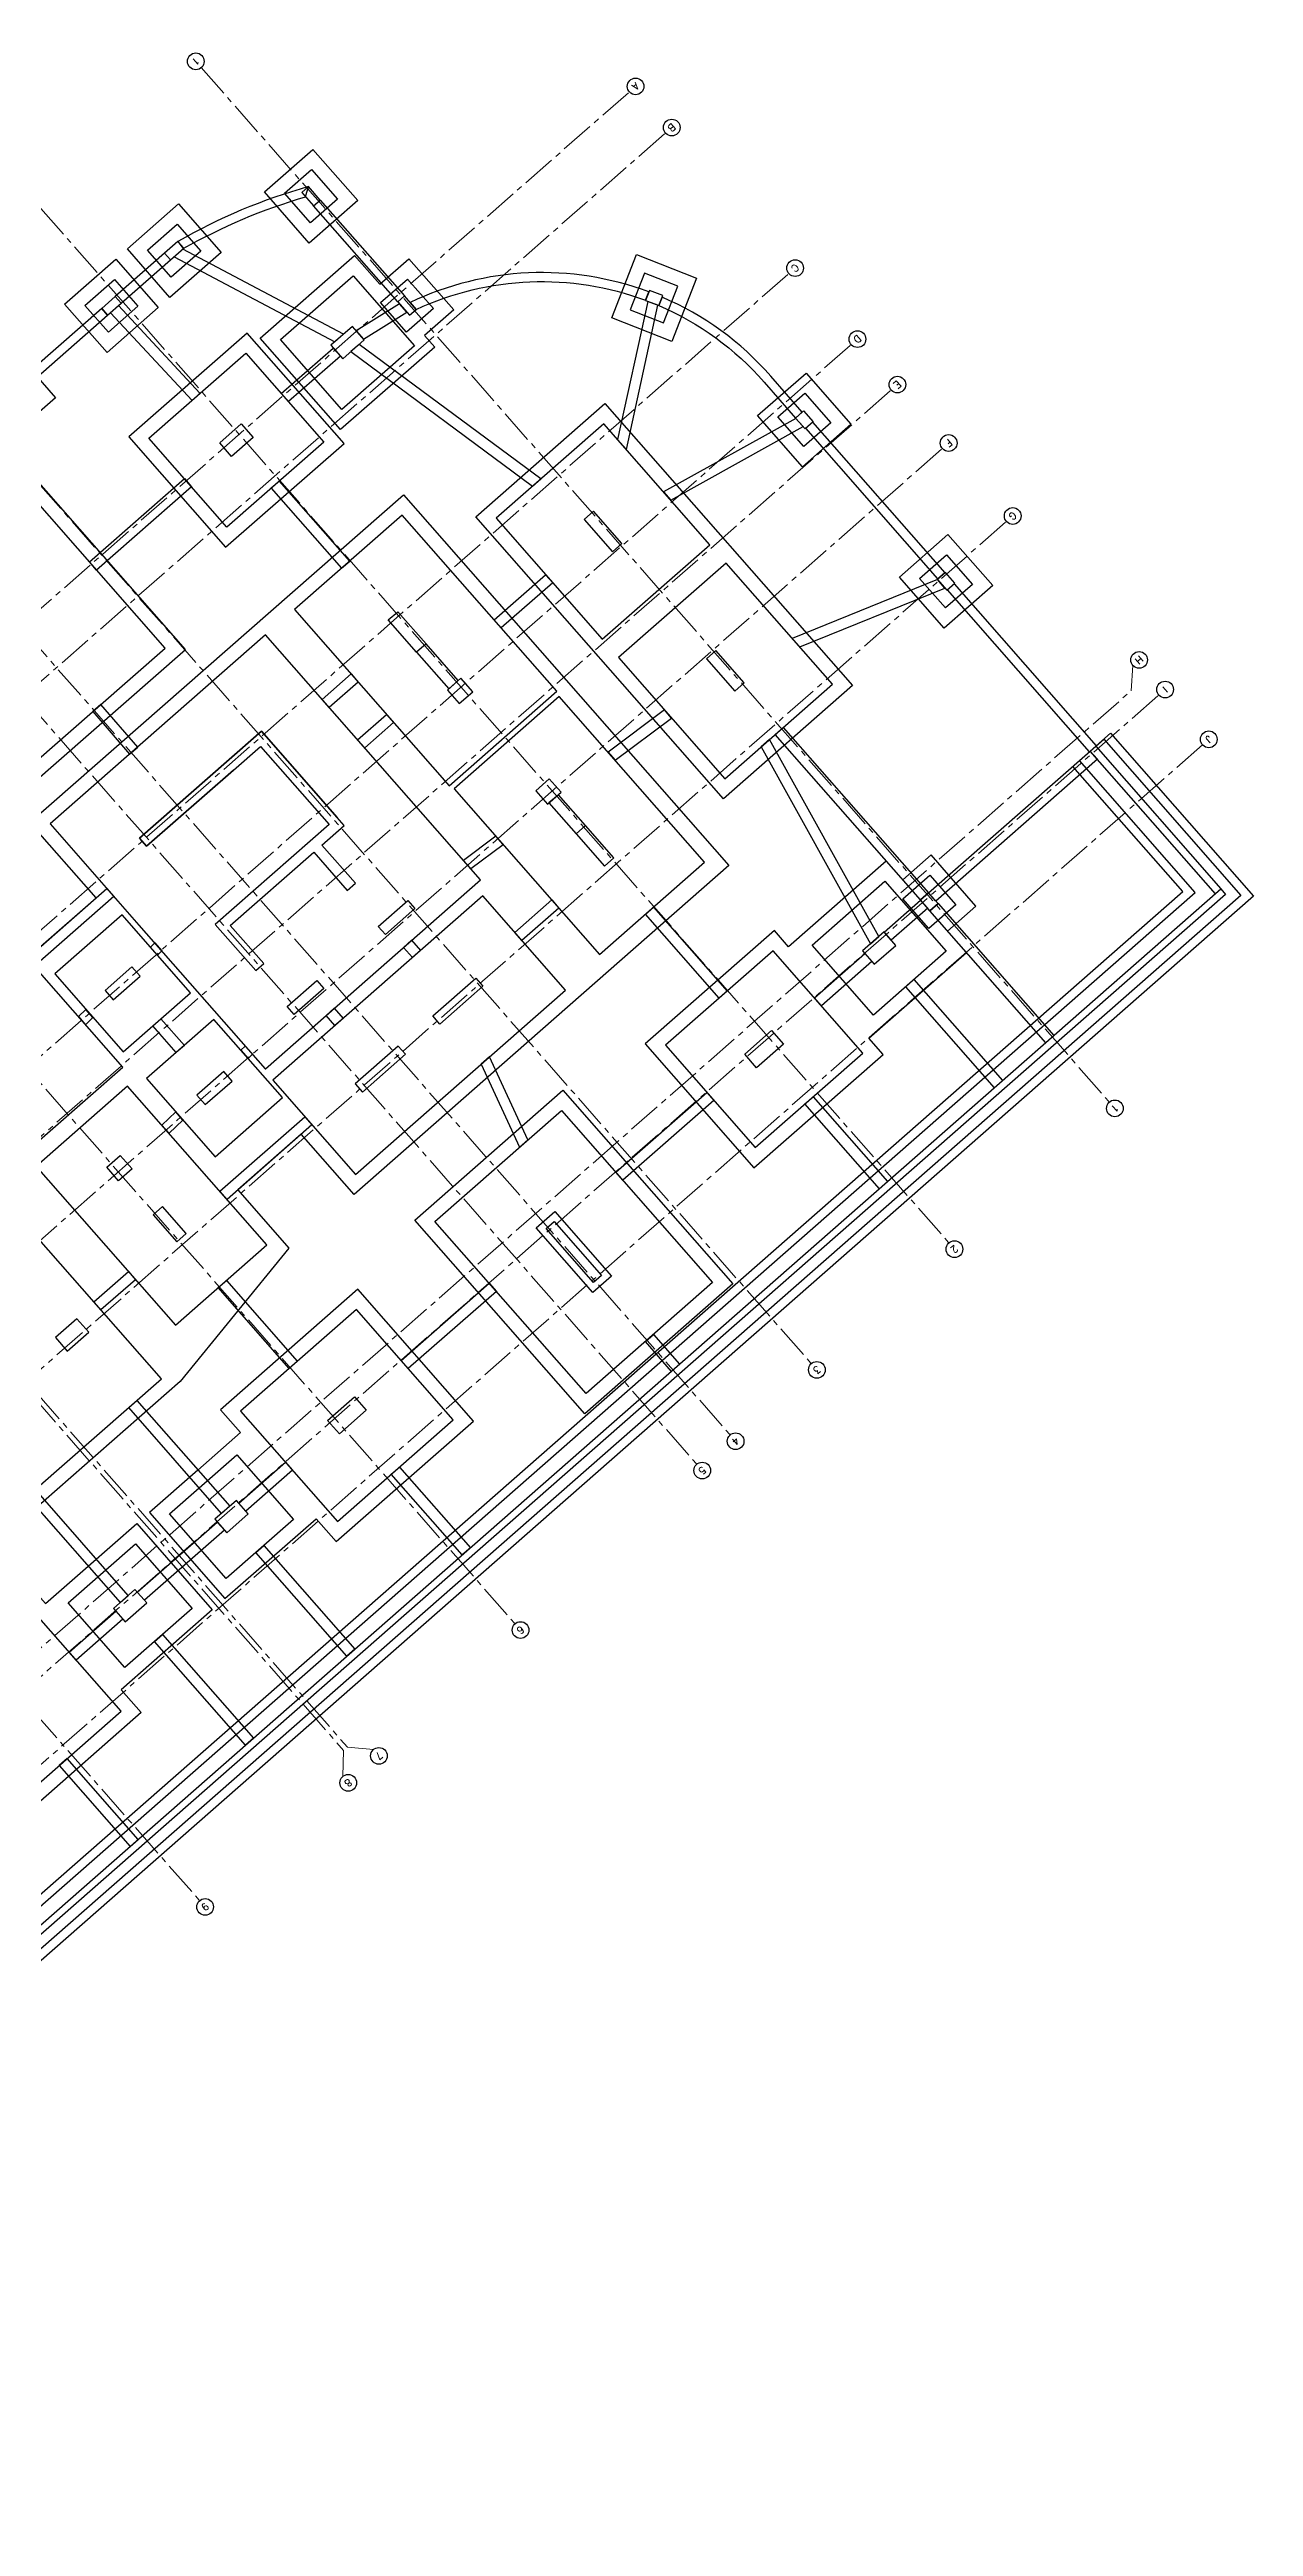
# Model space of a CAD drawing. Header units: metres. Extents: x 375832 to 375947, y 3316002 to 3316108.
# Drawn here: x 375913.6 to 375947.2, y 3316039.1 to 3316108.3 of the extents above; entities that cross this region are included whole.
import ezdxf
from ezdxf.enums import TextEntityAlignment as Align

# ---------------------------------------------------------------- set-up
doc = ezdxf.new("R2010")
doc.units = ezdxf.units.M
doc.linetypes.add('CENTER2', pattern=[28.575, 19.05, -3.175, 3.175, -3.175])
for name, color, linetype in [('Column', 4, 'Continuous'), ('PCFooting', 7, 'Continuous'), ('RCFooting', 5, 'Continuous'), ('S-GRID-CIRC', 3, 'Continuous'), ('S-GRID-CIRC-TEXT', 3, 'Continuous'), ('Semelle', 21, 'Continuous'), ('ShearWall', 15, 'Continuous'), ('Wall', 1, 'Continuous')]:
    doc.layers.add(name, color=color, linetype=linetype)
doc.layers.add('S-COLS-GRID', color=1, linetype='CENTER2', lineweight=0)
doc.styles.add('S-ROMANS', font='romans.shx', dxfattribs={"width": 0.75})

# ---------------------------------------------------------------- blocks, each defined once
blk = doc.blocks.new('S-GRID-CIRC')
at = {"layer": 'S-GRID-CIRC'}
blk.add_circle((0, 0), 0.35, dxfattribs=at)
at = {"layer": 'S-GRID-CIRC-TEXT', "color": 3, "style": 'S-ROMANS', "flags": 8}
blk.add_attdef('GRID-CIRC', text='', height=0.3, dxfattribs=at).set_placement((0, 0), align=Align.MIDDLE)

msp = doc.modelspace()

# ---------------------------------------------------------------- linework, layer by layer
at = {"layer": 'Column'}
for points in [[(375920.838, 3316104.46), (375920.651, 3316104.295), (375920.98, 3316103.919), (375921.168, 3316104.084)], [(375916.819, 3316102.6), (375916.984, 3316102.412), (375917.36, 3316102.741), (375917.195, 3316102.929)], [(375915.064, 3316101.059), (375915.229, 3316100.871), (375915.605, 3316101.201), (375915.44, 3316101.389)], [(375923.519, 3316101.407), (375923.331, 3316101.242), (375923.661, 3316100.866), (375923.849, 3316101.031)], [(375930.356, 3316101.562), (375930.247, 3316101.282), (375930.619, 3316101.137), (375930.728, 3316101.417)], [(375922.065, 3316100.556), (375921.464, 3316100.029), (375921.794, 3316099.653), (375922.395, 3316100.181)], [(375918.36, 3316097.304), (375918.961, 3316097.832), (375919.291, 3316097.456), (375918.69, 3316096.928)], [(375934.438, 3316097.998), (375934.664, 3316098.196), (375934.928, 3316097.896), (375934.702, 3316097.698)], [(375938.66, 3316093.189), (375938.886, 3316093.386), (375938.622, 3316093.687), (375938.397, 3316093.489)], [(375936.908, 3316083.647), (375936.307, 3316083.119), (375936.637, 3316082.744), (375937.238, 3316083.271)], [(375933.771, 3316080.892), (375934.101, 3316080.517), (375933.35, 3316079.857), (375933.02, 3316080.233)], [(375914.374, 3316072.847), (375913.773, 3316072.32), (375914.102, 3316071.944), (375914.704, 3316072.472)], [(375922.123, 3316070.667), (375922.452, 3316070.291), (375921.701, 3316069.631), (375921.371, 3316070.007)], [(375918.827, 3316067.775), (375918.226, 3316067.247), (375918.555, 3316066.871), (375919.157, 3316067.399)], [(375915.993, 3316065.287), (375915.392, 3316064.76), (375915.722, 3316064.384), (375916.323, 3316064.912)]]:
    msp.add_lwpolyline(points, close=True, dxfattribs=at)
at = {"layer": 'Column', "linetype": 'Continuous'}
for points in [[(375928.798, 3316095.395), (375928.535, 3316095.165), (375929.326, 3316094.263), (375929.589, 3316094.494)], [(375923.066, 3316092.36), (375923.329, 3316092.591), (375924.121, 3316091.689), (375923.858, 3316091.458)], [(375932.215, 3316091.503), (375931.952, 3316091.272), (375932.743, 3316090.37), (375933.007, 3316090.601)], [(375925.093, 3316090.733), (375924.717, 3316090.403), (375925.047, 3316090.027), (375925.423, 3316090.357)], [(375927.514, 3316087.217), (375927.89, 3316087.547), (375927.56, 3316087.922), (375927.184, 3316087.592)], [(375929.102, 3316085.484), (375929.365, 3316085.714), (375928.574, 3316086.616), (375928.311, 3316086.385)], [(375923.613, 3316084.524), (375923.811, 3316084.299), (375922.985, 3316083.573), (375922.787, 3316083.799)], [(375937.927, 3316084.541), (375938.152, 3316084.739), (375938.416, 3316084.438), (375938.191, 3316084.24)], [(375916.141, 3316082.409), (375915.91, 3316082.672), (375915.158, 3316082.012), (375915.389, 3316081.749)], [(375921.27, 3316082.068), (375920.443, 3316081.342), (375920.245, 3316081.568), (375921.072, 3316082.293)], [(375918.707, 3316079.485), (375918.476, 3316079.748), (375917.725, 3316079.089), (375917.955, 3316078.826)], [(375915.911, 3316077.031), (375915.535, 3316076.701), (375915.205, 3316077.077), (375915.581, 3316077.407)], [(375917.159, 3316075), (375917.422, 3316075.231), (375916.763, 3316075.982), (375916.5, 3316075.751)]]:
    msp.add_lwpolyline(points, close=True, dxfattribs=at)
at = {"layer": 'PCFooting'}
for points in [[(375922.213, 3316104.069), (375920.86, 3316102.882), (375919.606, 3316104.31), (375920.959, 3316105.497)], [(375918.397, 3316102.621), (375916.97, 3316101.367), (375915.782, 3316102.72), (375917.21, 3316103.974)], [(375916.642, 3316101.08), (375915.214, 3316099.827), (375914.027, 3316101.179), (375915.455, 3316102.433)], [(375924.893, 3316101.016), (375924.082, 3316100.305), (375924.366, 3316099.981), (375921.736, 3316097.673), (375919.493, 3316100.228), (375922.123, 3316102.537), (375922.829, 3316101.732), (375923.639, 3316102.444)], [(375929.994, 3316102.562), (375931.671, 3316101.907), (375930.98, 3316100.137), (375929.304, 3316100.792)], [(375918.525, 3316094.388), (375921.831, 3316097.291), (375919.127, 3316100.372), (375915.82, 3316097.469)], [(375913.777, 3316098.565), (375912.349, 3316097.311), (375911.161, 3316098.664), (375912.589, 3316099.918)], [(375935.986, 3316097.827), (375934.633, 3316096.639), (375933.38, 3316098.067), (375934.733, 3316099.255)], [(375936.031, 3316090.528), (375932.424, 3316087.361), (375925.51, 3316095.237), (375929.117, 3316098.404)], [(375913.041, 3316087.712), (375917.4, 3316091.538), (375912.848, 3316096.724), (375908.49, 3316092.897)], [(375939.944, 3316093.318), (375938.591, 3316092.13), (375937.338, 3316093.558), (375938.691, 3316094.746)], [(375923.804, 3316075.603), (375927.937, 3316079.232), (375932.687, 3316073.821), (375928.554, 3316070.192)], [(375923.641, 3316068.407), (375925.444, 3316069.99), (375922.212, 3316073.673), (375918.379, 3316070.308), (375918.939, 3316069.67), (375917.748, 3316068.624), (375916.395, 3316067.437), (375918.507, 3316065.032), (375921.05, 3316067.265), (375921.612, 3316066.626)], [(375914.141, 3316060.068), (375912.338, 3316058.485), (375909.105, 3316062.167), (375912.938, 3316065.532), (375913.498, 3316064.894), (375914.69, 3316065.939), (375916.042, 3316067.127), (375918.153, 3316064.722), (375915.609, 3316062.489), (375916.171, 3316061.849)]]:
    msp.add_lwpolyline(points, close=True, dxfattribs=at)
for points in [[(375913.287, 3316083.177), (375914.908, 3316084.6), (375913.062, 3316086.702), (375923.491, 3316095.855), (375932.579, 3316085.502), (375922.114, 3316076.315), (375920.636, 3316077.999), (375918.865, 3316076.444), (375920.291, 3316074.821), (375917.26, 3316071.098), (375912.299, 3316066.744)], [(375859.846, 3316006.415), (375855.036, 3316002.193), (375853.486, 3316003.959), (375856.529, 3316006.631), (375856.397, 3316006.781), (375945.248, 3316084.775), (375942.18, 3316088.27), (375943.232, 3316089.194), (375947.223, 3316084.647), (375859.087, 3316007.279), (375859.846, 3316006.415)], [(375938.718, 3316085.231), (375938.221, 3316085.797), (375937.434, 3316085.106), (375936.966, 3316085.627), (375934.242, 3316083.236), (375933.847, 3316083.686), (375932.265, 3316082.298), (375930.239, 3316080.52), (375933.274, 3316077.063), (375936.881, 3316080.229), (375936.485, 3316080.681), (375939.209, 3316083.072), (375938.682, 3316083.673), (375939.475, 3316084.369), (375938.718, 3316085.231)]]:
    msp.add_lwpolyline(points, dxfattribs=at)
at = {"layer": 'RCFooting'}
for points in [[(375921.648, 3316104.106), (375920.897, 3316103.446), (375920.171, 3316104.273), (375920.922, 3316104.933)], [(375917.833, 3316102.658), (375917.006, 3316101.932), (375916.347, 3316102.683), (375917.173, 3316103.409)], [(375916.078, 3316101.117), (375915.251, 3316100.391), (375914.591, 3316101.143), (375915.418, 3316101.868)], [(375923.802, 3316100.018), (375921.772, 3316098.237), (375920.057, 3316100.191), (375922.086, 3316101.972)], [(375924.328, 3316101.053), (375923.577, 3316100.393), (375922.851, 3316101.22), (375923.603, 3316101.879)], [(375921.267, 3316097.327), (375918.561, 3316094.953), (375916.384, 3316097.433), (375919.09, 3316099.808)], [(375935.422, 3316097.864), (375934.67, 3316097.204), (375933.944, 3316098.031), (375934.696, 3316098.69)], [(375939.38, 3316093.354), (375938.628, 3316092.695), (375937.902, 3316093.521), (375938.654, 3316094.181)], [(375938.91, 3316084.406), (375938.158, 3316083.746), (375937.433, 3316084.573), (375938.184, 3316085.233)], [(375925.704, 3316084.656), (375919.842, 3316079.51), (375922.151, 3316076.88), (375928.013, 3316082.026)], [(375938.645, 3316083.109), (375936.616, 3316081.328), (375934.901, 3316083.282), (375936.93, 3316085.063)], [(375915.632, 3316084.125), (375913.753, 3316082.476), (375915.667, 3316080.296), (375917.545, 3316081.945)], [(375933.81, 3316083.122), (375930.804, 3316080.483), (375933.311, 3316077.627), (375936.317, 3316080.266)], [(375918.199, 3316081.201), (375916.32, 3316079.552), (375918.233, 3316077.373), (375920.112, 3316079.022)], [(375912.972, 3316075.452), (375908.538, 3316071.56), (375912.299, 3316067.276), (375916.733, 3316071.168)], [(375920.422, 3316067.246), (375918.543, 3316065.596), (375916.96, 3316067.4), (375918.839, 3316069.049)], [(375917.589, 3316064.759), (375915.71, 3316063.109), (375914.127, 3316064.913), (375916.006, 3316066.562)]]:
    msp.add_lwpolyline(points, close=True, dxfattribs=at)
msp.add_lwpolyline([(375930.221, 3316102.044), (375929.822, 3316101.019), (375930.753, 3316100.655), (375931.153, 3316101.68), (375930.221, 3316102.044)], dxfattribs=at)
at = {"layer": 'RCFooting', "ltscale": 20}
for points in [[(375929.081, 3316097.839), (375926.075, 3316095.201), (375929.043, 3316091.819), (375932.049, 3316094.458)], [(375912.812, 3316096.159), (375909.054, 3316092.861), (375913.078, 3316088.276), (375916.836, 3316091.575)], [(375923.454, 3316095.29), (375920.448, 3316092.652), (375924.769, 3316087.729), (375927.775, 3316090.368)], [(375932.498, 3316093.947), (375929.492, 3316091.308), (375932.46, 3316087.926), (375935.467, 3316090.565)], [(375927.841, 3316090.218), (375924.91, 3316087.645), (375928.967, 3316083.023), (375931.898, 3316085.596)], [(375911.396, 3316084.724), (375908.465, 3316082.152), (375912.721, 3316077.304), (375915.651, 3316079.877)], [(375915.788, 3316079.344), (375913.232, 3316077.101), (375917.125, 3316072.667), (375919.68, 3316074.91)], [(375932.123, 3316073.857), (375928.59, 3316070.757), (375924.368, 3316075.566), (375927.9, 3316078.667)], [(375922.175, 3316073.108), (375918.944, 3316070.271), (375921.648, 3316067.19), (375924.88, 3316070.027)], [(375912.901, 3316064.967), (375909.67, 3316062.131), (375912.375, 3316059.049), (375915.606, 3316061.886)]]:
    msp.add_lwpolyline(points, close=True, dxfattribs=at)
msp.add_lwpolyline([(375916.105, 3316083.842), (375919.627, 3316079.83, 0.414214), (375919.634, 3316079.83), (375925.642, 3316085.104), (375919.639, 3316091.943), (375913.627, 3316086.665), (375916.105, 3316083.842)], format="xyb", dxfattribs=at)
msp.add_lwpolyline([(375853.65, 3316003.771), (375856.882, 3316006.608), (375856.75, 3316006.758), (375945.6, 3316084.752), (375942.368, 3316088.435), (375943.044, 3316089.029), (375946.87, 3316084.67), (375858.734, 3316007.302), (375859.493, 3316006.438), (375854.871, 3316002.381), (375853.65, 3316003.771)], dxfattribs=at)
at = {"layer": 'S-COLS-GRID', "lineweight": 0, "ltscale": 0.05}
for p, q in [((375917.845, 3316107.782), (375943.2, 3316078.898)), ((375834.566, 3316023.508), (375929.796, 3316107.104)), ((375835.575, 3316022.358), (375930.806, 3316105.954)), ((375913.366, 3316103.85), (375938.721, 3316074.966)), ((375839.019, 3316018.436), (375934.249, 3316102.031)), ((375909.525, 3316100.479), (375934.88, 3316071.595)), ((375840.761, 3316016.452), (375935.991, 3316100.047)), ((375841.876, 3316015.181), (375937.106, 3316098.777)), ((375907.256, 3316098.487), (375932.611, 3316069.603)), ((375906.324, 3316097.669), (375931.679, 3316068.785)), ((375843.307, 3316013.551), (375938.537, 3316097.146)), ((375845.095, 3316011.514), (375940.325, 3316095.109)), ((375901.251, 3316093.216), (375926.606, 3316064.332)), ((375943.855, 3316091.089), (375943.809, 3316090.383)), ((375849.33, 3316007.447), (375943.809, 3316090.383)), ((375849.35, 3316006.667), (375944.58, 3316090.262)), ((375945.801, 3316088.872), (375850.57, 3316005.276)), ((375897.124, 3316088.928), (375921.82, 3316060.795)), ((375897.229, 3316089.02), (375921.925, 3316060.888)), ((375892.443, 3316085.484), (375917.798, 3316056.6))]:
    msp.add_line(p, q, dxfattribs=at)
at = {"layer": 'S-GRID-CIRC', "lineweight": 0, "ltscale": 0.05}
for p, q in [((375921.82, 3316060.795), (375921.795, 3316060.065)), ((375921.925, 3316060.888), (375922.652, 3316060.818))]:
    msp.add_line(p, q, dxfattribs=at)
at = {"layer": 'Semelle'}
for points in [[(375917.195, 3316102.93), (375917.344, 3316102.727, -0.059043), (375920.757, 3316104.174), (375920.84, 3316104.458, 0.061999), (375917.195, 3316102.93, 0.524581)], [(375923.68, 3316101.222), (375923.849, 3316101.031, -0.201232), (375930.248, 3316101.286), (375930.339, 3316101.519, 0.204242), (375923.68, 3316101.222, 0.199196)], [(375930.619, 3316101.137, -0.113969), (375933.558, 3316099.002), (375934.438, 3316097.998), (375934.626, 3316098.163), (375933.746, 3316099.166, 0.114174), (375930.71, 3316101.37), (375930.619, 3316101.137)]]:
    msp.add_lwpolyline(points, format="xyb", dxfattribs=at)
for points in [[(375923.519, 3316101.406), (375923.331, 3316101.242), (375920.98, 3316103.919), (375921.168, 3316104.084)], [(375915.605, 3316101.201), (375916.984, 3316102.412), (375916.819, 3316102.6), (375915.44, 3316101.389)], [(375921.573, 3316100.124), (375921.814, 3316100.336), (375917.328, 3316102.714), (375917.087, 3316102.502)], [(375912.739, 3316098.685), (375915.229, 3316100.871), (375915.064, 3316101.059), (375912.575, 3316098.873)], [(375915.532, 3316101.137), (375915.307, 3316100.939), (375917.588, 3316098.489), (375917.808, 3316098.694)], [(375923.382, 3316101.184), (375922.173, 3316100.433), (375922.374, 3316100.204), (375923.582, 3316100.955)], [(375930.313, 3316101.256), (375929.47, 3316097.396), (375929.715, 3316097.116), (375930.596, 3316101.146)], [(375921.728, 3316099.728), (375920.277, 3316098.455), (375920.079, 3316098.68), (375921.53, 3316099.953)], [(375927.096, 3316096.097), (375927.326, 3316096.299), (375922.25, 3316100.054), (375922.02, 3316099.851)], [(375934.447, 3316097.988), (375930.75, 3316095.937), (375930.953, 3316095.707), (375934.65, 3316097.757)], [(375938.603, 3316093.671), (375938.415, 3316093.506), (375934.721, 3316097.714), (375934.909, 3316097.879)], [(375917.572, 3316096.08), (375914.923, 3316093.754), (375914.725, 3316093.98), (375917.374, 3316096.305)], [(375921.763, 3316093.806), (375921.989, 3316094.004), (375920.027, 3316096.239), (375919.801, 3316096.041)], [(375927.658, 3316093.397), (375926.222, 3316092.137), (375926.024, 3316092.362), (375927.46, 3316093.622)], [(375938.397, 3316093.489), (375934.344, 3316091.844), (375934.553, 3316091.605), (375938.606, 3316093.251)], [(375942.831, 3316088.842), (375942.643, 3316088.677), (375938.679, 3316093.205), (375938.867, 3316093.37)], [(375922.227, 3316090.625), (375921.418, 3316089.916), (375921.221, 3316090.141), (375922.029, 3316090.851)], [(375915.044, 3316090.002), (375914.819, 3316089.805), (375915.845, 3316088.612), (375916.072, 3316088.808)], [(375923.216, 3316089.498), (375922.408, 3316088.789), (375922.21, 3316089.014), (375923.018, 3316089.724)], [(375930.775, 3316089.846), (375929.202, 3316088.667), (375929.401, 3316088.441), (375930.973, 3316089.62)], [(375938.152, 3316084.739), (375937.927, 3316084.541), (375933.87, 3316089.163), (375934.095, 3316089.361)], [(375933.711, 3316089.024), (375933.481, 3316088.821), (375936.533, 3316083.318), (375936.764, 3316083.52)], [(375942.866, 3316088.473), (375938.352, 3316084.511), (375938.154, 3316084.736), (375942.668, 3316088.699)], [(375926.271, 3316086.094), (375926.072, 3316086.32), (375925.169, 3316085.643), (375925.368, 3316085.417)], [(375915.406, 3316084.638), (375913.184, 3316082.688), (375912.986, 3316082.913), (375915.208, 3316084.864)], [(375927.831, 3316084.316), (375926.798, 3316083.409), (375926.6, 3316083.635), (375927.634, 3316084.542)], [(375938.127, 3316084.313), (375937.108, 3316083.419), (375936.911, 3316083.645), (375937.929, 3316084.539)], [(375941.651, 3316080.753), (375941.425, 3316080.555), (375938.191, 3316084.24), (375938.416, 3316084.438)], [(375932.529, 3316081.997), (375932.303, 3316081.799), (375930.244, 3316084.144), (375930.47, 3316084.342)], [(375923.968, 3316083.132), (375923.742, 3316082.934), (375923.493, 3316083.218), (375923.719, 3316083.416)], [(375936.571, 3316082.819), (375935.162, 3316081.582), (375934.964, 3316081.807), (375936.373, 3316083.044)], [(375940.219, 3316079.497), (375939.994, 3316079.299), (375937.518, 3316082.119), (375937.743, 3316082.317)], [(375914.821, 3316081.259), (375914.623, 3316081.485), (375914.416, 3316081.285), (375914.614, 3316081.059)], [(375917.373, 3316080.477), (375917.147, 3316080.279), (375916.494, 3316081.023), (375916.72, 3316081.221)], [(375921.803, 3316081.232), (375921.578, 3316081.034), (375921.329, 3316081.318), (375921.554, 3316081.516)], [(375919.272, 3316080.234), (375919.075, 3316080.459), (375918.952, 3316080.343), (375919.15, 3316080.117)], [(375925.892, 3316080.164), (375925.657, 3316079.958), (375926.729, 3316077.638), (375926.964, 3316077.845)], [(375932.156, 3316078.943), (375929.616, 3316076.713), (375929.418, 3316076.939), (375931.958, 3316079.168)], [(375937.006, 3316076.676), (375936.781, 3316076.478), (375934.701, 3316078.848), (375934.927, 3316079.046)], [(375917.136, 3316078.622), (375916.746, 3316078.252), (375916.944, 3316078.027), (375917.334, 3316078.396)], [(375920.936, 3316078.264), (375918.564, 3316076.181), (375918.366, 3316076.407), (375920.738, 3316078.489)], [(375916.009, 3316073.938), (375915.044, 3316073.092), (375914.846, 3316073.317), (375915.811, 3316074.164)], [(375920.526, 3316071.66), (375920.3, 3316071.462), (375918.321, 3316073.717), (375918.546, 3316073.915)], [(375926.084, 3316073.613), (375923.626, 3316071.455), (375923.428, 3316071.681), (375925.886, 3316073.838)], [(375931.197, 3316071.577), (375930.972, 3316071.379), (375930.244, 3316072.208), (375930.469, 3316072.406)], [(375918.639, 3316067.61), (375918.413, 3316067.412), (375915.819, 3316070.367), (375916.045, 3316070.565)], [(375920.395, 3316068.619), (375919.091, 3316067.474), (375918.893, 3316067.699), (375920.197, 3316068.844)], [(375925.358, 3316066.451), (375925.132, 3316066.253), (375923.151, 3316068.51), (375923.377, 3316068.708)], [(375915.58, 3316064.925), (375915.806, 3316065.123), (375913.212, 3316068.077), (375912.986, 3316067.88)], [(375918.489, 3316066.946), (375916.257, 3316064.987), (375916.059, 3316065.212), (375918.291, 3316067.172)], [(375922.137, 3316063.624), (375921.912, 3316063.426), (375919.37, 3316066.322), (375919.595, 3316066.52)], [(375915.656, 3316064.459), (375914.352, 3316063.315), (375914.154, 3316063.54), (375915.458, 3316064.685)], [(375919.304, 3316061.137), (375919.079, 3316060.939), (375916.537, 3316063.835), (375916.762, 3316064.033)], [(375915.858, 3316058.112), (375916.084, 3316058.31), (375914.103, 3316060.567), (375913.878, 3316060.369)]]:
    msp.add_lwpolyline(points, close=True, dxfattribs=at)
msp.add_lwpolyline([(375916.423, 3316083.224), (375916.544, 3316083.342), (375916.743, 3316083.117), (375916.621, 3316082.999), (375916.423, 3316083.224)], dxfattribs=at)
at = {"layer": 'ShearWall'}
for points in [[(375924.755, 3316090.436), (375925.018, 3316090.667), (375924.121, 3316091.689), (375923.858, 3316091.458)], [(375919.368, 3316082.567), (375919.593, 3316082.765), (375918.656, 3316083.832), (375920.986, 3316085.877), (375921.923, 3316084.81), (375922.148, 3316085.008), (375921.211, 3316086.075), (375921.835, 3316086.623), (375921.637, 3316086.848), (375919.526, 3316089.253), (375918.549, 3316088.395), (375916.122, 3316086.264), (375916.32, 3316086.039), (375918.747, 3316088.17), (375919.499, 3316088.829), (375921.412, 3316086.65), (375918.233, 3316083.859)], [(375928.311, 3316086.385), (375928.574, 3316086.616), (375927.815, 3316087.481), (375927.552, 3316087.25)], [(375924.507, 3316081.077), (375924.309, 3316081.303), (375925.512, 3316082.358), (375925.71, 3316082.133)], [(375922.145, 3316079.403), (375922.343, 3316079.177), (375923.545, 3316080.233), (375923.347, 3316080.458)], [(375927.191, 3316075.383), (375927.717, 3316075.845), (375929.3, 3316074.041), (375928.774, 3316073.579)], [(375927.473, 3316075.364), (375927.698, 3316075.562), (375929.018, 3316074.059), (375928.792, 3316073.861)]]:
    msp.add_lwpolyline(points, close=True, dxfattribs=at)
for points in [[(375918.549, 3316088.395), (375919.526, 3316089.253), (375921.637, 3316086.848), (375921.637, 3316086.848)], [(375918.747, 3316088.17), (375916.32, 3316086.039), (375916.122, 3316086.264), (375918.549, 3316088.395)], [(375921.835, 3316086.623), (375921.637, 3316086.848), (375921.637, 3316086.848)]]:
    msp.add_lwpolyline(points, dxfattribs=at)
at = {"layer": 'Wall'}
for points in [[(375942.819, 3316088.831), (375946.315, 3316084.848), (375946.165, 3316084.716), (375942.668, 3316088.699)], [(375946.447, 3316084.697), (375857.785, 3316006.868), (375857.653, 3316007.018), (375946.315, 3316084.848)]]:
    msp.add_lwpolyline(points, close=True, dxfattribs=at)

# ---------------------------------------------------------------- block references
at = {"layer": 'S-GRID-CIRC', "ltscale": 20}
ref = msp.add_blockref('S-GRID-CIRC', (375917.691, 3316107.957), dxfattribs=dict(at, xscale=0.667, yscale=0.667, zscale=0.667, rotation=221.2773399798499))
ref.add_attrib('GRID-CIRC', '1', dxfattribs={"layer": 'S-GRID-CIRC-TEXT', "color": 3, "height": 0.2, "rotation": 221.27734, "style": 'S-ROMANS'}).set_placement((375917.691, 3316107.957), align=Align.MIDDLE)
at = {"layer": 'S-GRID-CIRC'}
ref = msp.add_blockref('S-GRID-CIRC', (375929.972, 3316107.258), dxfattribs=dict(at, xscale=0.667, yscale=0.667, zscale=0.667, rotation=221.2773399798499))
ref.add_attrib('GRID-CIRC', 'A', dxfattribs={"layer": 'S-GRID-CIRC-TEXT', "color": 3, "height": 0.2, "rotation": 221.27734, "style": 'S-ROMANS'}).set_placement((375929.972, 3316107.258), align=Align.MIDDLE)
ref = msp.add_blockref('S-GRID-CIRC', (375930.981, 3316106.108), dxfattribs=dict(at, xscale=0.667, yscale=0.667, zscale=0.667, rotation=221.2773399798499))
ref.add_attrib('GRID-CIRC', 'B', dxfattribs={"layer": 'S-GRID-CIRC-TEXT', "color": 3, "height": 0.2, "rotation": 221.27734, "style": 'S-ROMANS'}).set_placement((375930.981, 3316106.108), align=Align.MIDDLE)
ref = msp.add_blockref('S-GRID-CIRC', (375934.425, 3316102.185), dxfattribs=dict(at, xscale=0.667, yscale=0.667, zscale=0.667, rotation=221.2773399798499))
ref.add_attrib('GRID-CIRC', 'C', dxfattribs={"layer": 'S-GRID-CIRC-TEXT', "color": 3, "height": 0.2, "rotation": 221.27734, "style": 'S-ROMANS'}).set_placement((375934.425, 3316102.185), align=Align.MIDDLE)
ref = msp.add_blockref('S-GRID-CIRC', (375936.166, 3316100.201), dxfattribs=dict(at, xscale=0.667, yscale=0.667, zscale=0.667, rotation=221.2773399798499))
ref.add_attrib('GRID-CIRC', 'D', dxfattribs={"layer": 'S-GRID-CIRC-TEXT', "color": 3, "height": 0.2, "rotation": 221.27734, "style": 'S-ROMANS'}).set_placement((375936.166, 3316100.201), align=Align.MIDDLE)
ref = msp.add_blockref('S-GRID-CIRC', (375937.281, 3316098.931), dxfattribs=dict(at, xscale=0.667, yscale=0.667, zscale=0.667, rotation=221.2773399798499))
ref.add_attrib('GRID-CIRC', 'E', dxfattribs={"layer": 'S-GRID-CIRC-TEXT', "color": 3, "height": 0.2, "rotation": 221.27734, "style": 'S-ROMANS'}).set_placement((375937.281, 3316098.931), align=Align.MIDDLE)
ref = msp.add_blockref('S-GRID-CIRC', (375938.713, 3316097.3), dxfattribs=dict(at, xscale=0.667, yscale=0.667, zscale=0.667, rotation=221.2773399798499))
ref.add_attrib('GRID-CIRC', 'F', dxfattribs={"layer": 'S-GRID-CIRC-TEXT', "color": 3, "height": 0.2, "rotation": 221.27734, "style": 'S-ROMANS'}).set_placement((375938.713, 3316097.3), align=Align.MIDDLE)
ref = msp.add_blockref('S-GRID-CIRC', (375940.501, 3316095.263), dxfattribs=dict(at, xscale=0.667, yscale=0.667, zscale=0.667, rotation=221.2773399798499))
ref.add_attrib('GRID-CIRC', 'G', dxfattribs={"layer": 'S-GRID-CIRC-TEXT', "color": 3, "height": 0.2, "rotation": 221.27734, "style": 'S-ROMANS'}).set_placement((375940.501, 3316095.263), align=Align.MIDDLE)
ref = msp.add_blockref('S-GRID-CIRC', (375944.03, 3316091.243), dxfattribs=dict(at, xscale=0.667, yscale=0.667, zscale=0.667, rotation=221.2773399798499))
ref.add_attrib('GRID-CIRC', 'H', dxfattribs={"layer": 'S-GRID-CIRC-TEXT', "color": 3, "height": 0.2, "rotation": 221.27734, "style": 'S-ROMANS'}).set_placement((375944.03, 3316091.243), align=Align.MIDDLE)
ref = msp.add_blockref('S-GRID-CIRC', (375944.756, 3316090.416), dxfattribs=dict(at, xscale=0.667, yscale=0.667, zscale=0.667, rotation=221.2773399798499))
ref.add_attrib('GRID-CIRC', 'I', dxfattribs={"layer": 'S-GRID-CIRC-TEXT', "color": 3, "height": 0.2, "rotation": 221.27734, "style": 'S-ROMANS'}).set_placement((375944.756, 3316090.416), align=Align.MIDDLE)
ref = msp.add_blockref('S-GRID-CIRC', (375945.976, 3316089.026), dxfattribs=dict(at, xscale=0.667, yscale=0.667, zscale=0.667, rotation=221.2773399798499))
ref.add_attrib('GRID-CIRC', 'J', dxfattribs={"layer": 'S-GRID-CIRC-TEXT', "color": 3, "height": 0.2, "rotation": 221.27734, "style": 'S-ROMANS'}).set_placement((375945.976, 3316089.026), align=Align.MIDDLE)
at = {"layer": 'S-GRID-CIRC', "ltscale": 20}
ref = msp.add_blockref('S-GRID-CIRC', (375943.354, 3316078.722), dxfattribs=dict(at, xscale=0.667, yscale=0.667, zscale=0.667, rotation=221.2773399798499))
ref.add_attrib('GRID-CIRC', '1', dxfattribs={"layer": 'S-GRID-CIRC-TEXT', "color": 3, "height": 0.2, "rotation": 221.27734, "style": 'S-ROMANS'}).set_placement((375943.354, 3316078.722), align=Align.MIDDLE)
ref = msp.add_blockref('S-GRID-CIRC', (375938.875, 3316074.791), dxfattribs=dict(at, xscale=0.667, yscale=0.667, zscale=0.667, rotation=221.2773399798499))
ref.add_attrib('GRID-CIRC', '2', dxfattribs={"layer": 'S-GRID-CIRC-TEXT', "color": 3, "height": 0.2, "rotation": 221.27734, "style": 'S-ROMANS'}).set_placement((375938.875, 3316074.791), align=Align.MIDDLE)
ref = msp.add_blockref('S-GRID-CIRC', (375935.034, 3316071.42), dxfattribs=dict(at, xscale=0.667, yscale=0.667, zscale=0.667, rotation=221.2773399798499))
ref.add_attrib('GRID-CIRC', '3', dxfattribs={"layer": 'S-GRID-CIRC-TEXT', "color": 3, "height": 0.2, "rotation": 221.27734, "style": 'S-ROMANS'}).set_placement((375935.034, 3316071.42), align=Align.MIDDLE)
ref = msp.add_blockref('S-GRID-CIRC', (375932.765, 3316069.427), dxfattribs=dict(at, xscale=0.667, yscale=0.667, zscale=0.667, rotation=221.2773399798499))
ref.add_attrib('GRID-CIRC', '4', dxfattribs={"layer": 'S-GRID-CIRC-TEXT', "color": 3, "height": 0.2, "rotation": 221.27734, "style": 'S-ROMANS'}).set_placement((375932.765, 3316069.427), align=Align.MIDDLE)
ref = msp.add_blockref('S-GRID-CIRC', (375931.833, 3316068.609), dxfattribs=dict(at, xscale=0.667, yscale=0.667, zscale=0.667, rotation=221.2773399798499))
ref.add_attrib('GRID-CIRC', '5', dxfattribs={"layer": 'S-GRID-CIRC-TEXT', "color": 3, "height": 0.2, "rotation": 221.27734, "style": 'S-ROMANS'}).set_placement((375931.833, 3316068.609), align=Align.MIDDLE)
ref = msp.add_blockref('S-GRID-CIRC', (375926.76, 3316064.156), dxfattribs=dict(at, xscale=0.667, yscale=0.667, zscale=0.667, rotation=221.2773399798499))
ref.add_attrib('GRID-CIRC', '6', dxfattribs={"layer": 'S-GRID-CIRC-TEXT', "color": 3, "height": 0.2, "rotation": 221.27734, "style": 'S-ROMANS'}).set_placement((375926.76, 3316064.156), align=Align.MIDDLE)
ref = msp.add_blockref('S-GRID-CIRC', (375922.806, 3316060.642), dxfattribs=dict(at, xscale=0.667, yscale=0.667, zscale=0.667, rotation=221.2773399798499))
ref.add_attrib('GRID-CIRC', '7', dxfattribs={"layer": 'S-GRID-CIRC-TEXT', "color": 3, "height": 0.2, "rotation": 221.27734, "style": 'S-ROMANS'}).set_placement((375922.806, 3316060.642), align=Align.MIDDLE)
ref = msp.add_blockref('S-GRID-CIRC', (375921.949, 3316059.89), dxfattribs=dict(at, xscale=0.667, yscale=0.667, zscale=0.667, rotation=221.2773399798499))
ref.add_attrib('GRID-CIRC', '8', dxfattribs={"layer": 'S-GRID-CIRC-TEXT', "color": 3, "height": 0.2, "rotation": 221.27734, "style": 'S-ROMANS'}).set_placement((375921.949, 3316059.89), align=Align.MIDDLE)
ref = msp.add_blockref('S-GRID-CIRC', (375917.952, 3316056.424), dxfattribs=dict(at, xscale=0.667, yscale=0.667, zscale=0.667, rotation=221.2773399798499))
ref.add_attrib('GRID-CIRC', '9', dxfattribs={"layer": 'S-GRID-CIRC-TEXT', "color": 3, "height": 0.2, "rotation": 221.27734, "style": 'S-ROMANS'}).set_placement((375917.952, 3316056.424), align=Align.MIDDLE)

doc.saveas('drawing.dxf')
